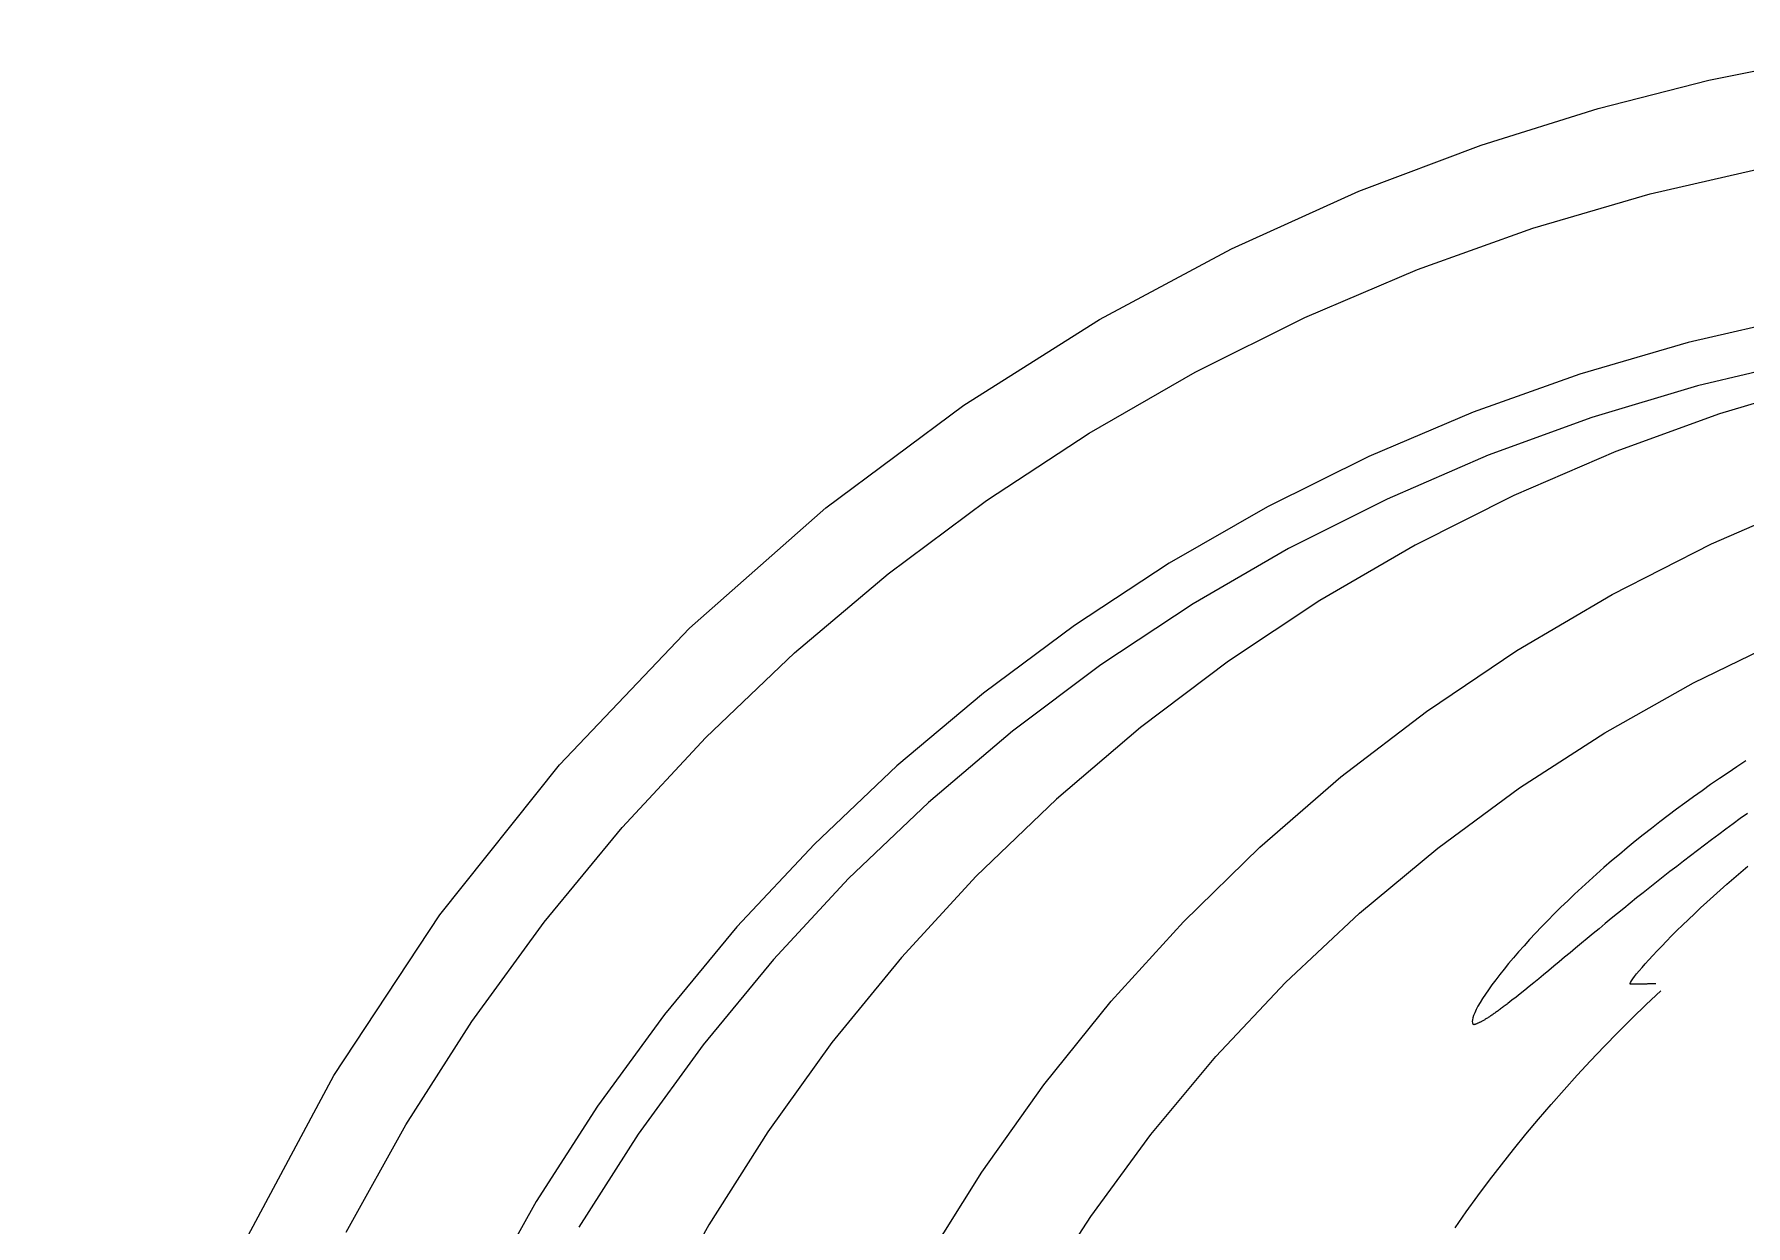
# Model space of a CAD drawing. Extents: x 0 to 395, y 0 to 289.
# Drawn here: x 224 to 231.13, y 167.79 to 172.75 of the extents above; entities that cross this region are included whole.
import ezdxf

# ---------------------------------------------------------------- set-up
doc = ezdxf.new("R2010")
doc.units = 0
doc.header["$LTSCALE"] = 10
doc.header["$MEASUREMENT"] = 0
doc.layers.add('1', color=7, linetype='CONTINUOUS')

msp = doc.modelspace()

# ---------------------------------------------------------------- linework, layer by layer
at = {"layer": '1'}
for points in [[(224.1453, 162.2664), (224.0354, 163.0586), (223.9973, 163.8552), (224.0308, 164.651), (224.1357, 165.4405), (224.3112, 166.2176), (224.5559, 166.9761), (224.8681, 167.7102), (225.2461, 168.415), (225.6871, 169.0843), (226.1862, 169.7102), (226.7287, 170.2793), (227.2965, 170.7798), (227.8708, 171.2079), (228.4365, 171.5651), (228.9867, 171.8593), (229.5173, 172.099), (230.0269, 172.2919), (230.514, 172.4445), (230.9762, 172.5622), (231.4124, 172.6499), (231.8221, 172.7123), (232.205, 172.7534)], [(225.2971, 167.7629), (225.5459, 168.2099), (225.8213, 168.641), (226.1222, 169.0545), (226.4475, 169.4491), (226.7959, 169.8233), (227.1661, 170.1759), (227.5566, 170.5055), (227.966, 170.811), (228.3929, 171.0915), (228.8356, 171.3459), (229.2924, 171.5735), (229.7618, 171.7735), (230.2421, 171.9454), (230.7316, 172.0887), (231.2284, 172.2029)], [(231.3493, 171.5747), (230.8902, 171.4692), (230.4377, 171.3369), (229.9936, 171.1783), (229.5596, 170.9938), (229.137, 170.7839), (228.7274, 170.5493), (228.3323, 170.2907), (227.9532, 170.009), (227.5915, 169.705), (227.2485, 169.3798), (226.9255, 169.0345), (226.6239, 168.6702), (226.3449, 168.2883), (226.0893, 167.8901), (225.8584, 167.477)], [(231.3758, 171.3943), (230.9288, 171.2883), (230.4886, 171.1565), (230.0567, 170.9992), (229.6347, 170.817), (229.2241, 170.6103), (228.8263, 170.3799), (228.4426, 170.1264), (228.0746, 169.8506), (227.7236, 169.5535), (227.3908, 169.2359), (227.0776, 168.8989), (226.7851, 168.5437), (226.5145, 168.1715), (226.2667, 167.7837)], [(231.4597, 171.302), (231.0205, 171.172), (230.588, 171.0154), (230.1629, 170.8322), (229.7514, 170.6247), (229.355, 170.3942), (228.9738, 170.1411), (228.6077, 169.8652), (228.2569, 169.5663), (227.9231, 169.2453), (227.6114, 168.9072), (227.3217, 168.5524), (227.0539, 168.1812), (226.808, 167.7934), (226.5845, 167.3889)], [(226.8289, 162.4685), (226.7576, 162.9097), (226.7128, 163.3542), (226.6947, 163.8004), (226.7033, 164.2466), (226.7385, 164.6913), (226.8003, 165.133), (226.8885, 165.5701), (227.0026, 166.0011), (227.1424, 166.4245), (227.3071, 166.8388), (227.4963, 167.2423), (227.7094, 167.6339), (227.9458, 168.0124), (228.205, 168.3766), (228.4858, 168.7249), (228.7863, 169.0557), (229.1052, 169.3672), (229.4426, 169.6592), (229.7993, 169.9321), (230.176, 170.1862), (230.5724, 170.4198), (230.9873, 170.6311), (231.4195, 170.8179)], [(227.2972, 162.5806), (227.2302, 162.9987), (227.1888, 163.4201), (227.1732, 163.8433), (227.1833, 164.2666), (227.2192, 164.6885), (227.2809, 165.1075), (227.3679, 165.5219), (227.4801, 165.9302), (227.617, 166.3309), (227.7781, 166.7225), (227.9628, 167.1035), (228.1703, 167.4725), (228.3999, 167.8282), (228.6508, 168.1693), (228.9218, 168.4945), (229.2121, 168.8026), (229.5206, 169.0925), (229.8459, 169.3632), (230.187, 169.6138), (230.5427, 169.8433), (230.9114, 170.0509), (231.292, 170.2361)], [(231.1298, 169.7258), (231.0929, 169.7016), (231.0562, 169.6771), (231.0197, 169.6523), (230.9834, 169.6273), (230.9474, 169.602), (230.9116, 169.5764), (230.876, 169.5506), (230.8408, 169.5246), (230.8058, 169.4984), (230.7711, 169.4719), (230.7368, 169.4452), (230.7028, 169.4184), (230.6692, 169.3914), (230.636, 169.3642), (230.6032, 169.3369), (230.5708, 169.3094), (230.5389, 169.2819), (230.5076, 169.2543), (230.4767, 169.2266), (230.4464, 169.1989), (230.4167, 169.1713), (230.3877, 169.1437), (230.3593, 169.1162), (230.3316, 169.0889), (230.3048, 169.0618), (230.2787, 169.0349), (230.2535, 169.0083), (230.2291, 168.9821), (230.2057, 168.9563), (230.1833, 168.931), (230.1619, 168.9062), (230.1416, 168.8821), (230.1225, 168.8586), (230.1044, 168.8359), (230.0876, 168.814), (230.0719, 168.793), (230.0576, 168.773), (230.0446, 168.754), (230.0329, 168.7362), (230.0227, 168.7196), (230.0138, 168.7042), (230.0063, 168.6901), (230.0002, 168.6773), (229.9955, 168.6658), (229.9922, 168.6558), (229.9903, 168.6472), (229.9898, 168.64), (229.9907, 168.6343), (229.9929, 168.6301), (229.9965, 168.6274)], [(231.1375, 169.5074), (231.1071, 169.4855), (231.0769, 169.4636), (231.0469, 169.4417), (231.017, 169.4196), (230.9873, 169.3976), (230.9578, 169.3755), (230.9285, 169.3533), (230.8994, 169.3312), (230.8705, 169.309), (230.8418, 169.2869), (230.8134, 169.2648), (230.7852, 169.2427), (230.7572, 169.2206), (230.7295, 169.1987), (230.702, 169.1768), (230.6749, 169.155), (230.648, 169.1333), (230.6214, 169.1117), (230.5951, 169.0903), (230.5692, 169.0691), (230.5435, 169.0481), (230.5183, 169.0272), (230.4933, 169.0066), (230.4688, 168.9863), (230.4446, 168.9662), (230.4209, 168.9465), (230.3975, 168.927), (230.3746, 168.9079), (230.3521, 168.8892), (230.33, 168.8708), (230.3084, 168.8529), (230.2874, 168.8355), (230.2668, 168.8185), (230.2468, 168.8021), (230.2273, 168.7862), (230.2084, 168.7709), (230.1901, 168.7562), (230.1723, 168.7421), (230.1552, 168.7287), (230.1387, 168.7159)], [(230.6494, 168.7955), (230.6477, 168.7964), (230.6479, 168.7991), (230.6498, 168.8035), (230.6535, 168.8097), (230.6589, 168.8176), (230.6661, 168.8273), (230.6751, 168.8386), (230.6856, 168.8513), (230.6976, 168.8655), (230.7112, 168.881), (230.7263, 168.8979), (230.7429, 168.9159), (230.7607, 168.9351), (230.7797, 168.955), (230.7998, 168.9758), (230.8209, 168.9972), (230.8431, 169.0194), (230.8663, 169.0422), (230.8905, 169.0656), (230.9156, 169.0896), (230.9414, 169.1138), (230.9679, 169.1383), (230.9949, 169.1629), (231.0225, 169.1878), (231.0507, 169.2127), (231.0795, 169.2378), (231.1088, 169.263), (231.1386, 169.2883)], [(229.9182, 167.781), (229.9652, 167.8477), (230.013, 167.9136), (230.0617, 167.9789), (230.1113, 168.0435), (230.1618, 168.1074), (230.2132, 168.1707), (230.2654, 168.2332), (230.3185, 168.2952), (230.3725, 168.3565), (230.4274, 168.4172), (230.4832, 168.4773), (230.5399, 168.5367), (230.5974, 168.5956), (230.6559, 168.6539), (230.7153, 168.7116), (230.7755, 168.7687)], [(230.7556, 168.7974), (230.7556, 168.7974), (230.7555, 168.7974), (230.7553, 168.7974), (230.755, 168.7974), (230.7546, 168.7974), (230.7541, 168.7974), (230.7536, 168.7974), (230.7529, 168.7973), (230.7522, 168.7973), (230.7514, 168.7973), (230.7505, 168.7973), (230.7495, 168.7973), (230.7485, 168.7973), (230.7473, 168.7972), (230.7461, 168.7972), (230.7448, 168.7972), (230.7434, 168.7972), (230.7419, 168.7971), (230.7403, 168.7971), (230.7387, 168.7971), (230.7369, 168.7971), (230.7351, 168.797), (230.7332, 168.797), (230.7312, 168.797), (230.7291, 168.7969), (230.7269, 168.7969), (230.7247, 168.7968), (230.7224, 168.7968), (230.7199, 168.7968), (230.7174, 168.7967), (230.7148, 168.7967), (230.7122, 168.7966), (230.7094, 168.7966), (230.7065, 168.7965), (230.7036, 168.7965), (230.7006, 168.7964), (230.6975, 168.7964), (230.6943, 168.7963), (230.691, 168.7963), (230.6877, 168.7962), (230.6842, 168.7961), (230.6807, 168.7961), (230.6771, 168.796), (230.6734, 168.796), (230.6696, 168.7959), (230.6657, 168.7958), (230.6617, 168.7957), (230.6577, 168.7957), (230.6536, 168.7956), (230.6494, 168.7955)], [(230.1387, 168.7159), (230.1348, 168.7129), (230.1309, 168.71), (230.127, 168.707), (230.1232, 168.7042), (230.1194, 168.7013), (230.1157, 168.6985), (230.112, 168.6958), (230.1083, 168.6931), (230.1047, 168.6904), (230.1011, 168.6878), (230.0976, 168.6853), (230.0941, 168.6828), (230.0907, 168.6803), (230.0873, 168.6779), (230.0839, 168.6755), (230.0806, 168.6732), (230.0773, 168.671), (230.0741, 168.6687), (230.0709, 168.6666), (230.0678, 168.6645), (230.0647, 168.6624), (230.0617, 168.6604), (230.0587, 168.6585), (230.0557, 168.6566), (230.0528, 168.6547), (230.05, 168.653), (230.0472, 168.6512), (230.0444, 168.6496), (230.0417, 168.6479), (230.0391, 168.6464), (230.0365, 168.6449), (230.0339, 168.6434), (230.0314, 168.642), (230.0289, 168.6407), (230.0265, 168.6394), (230.0242, 168.6382), (230.0219, 168.6371), (230.0196, 168.636), (230.0174, 168.6349), (230.0152, 168.6339), (230.0131, 168.633), (230.0111, 168.6321), (230.0091, 168.6313), (230.0071, 168.6306), (230.0052, 168.6299), (230.0034, 168.6293), (230.0016, 168.6287), (229.9999, 168.6282), (229.9982, 168.6278), (229.9966, 168.6273)]]:
    msp.add_lwpolyline(points, dxfattribs=at)

doc.saveas('drawing.dxf')
